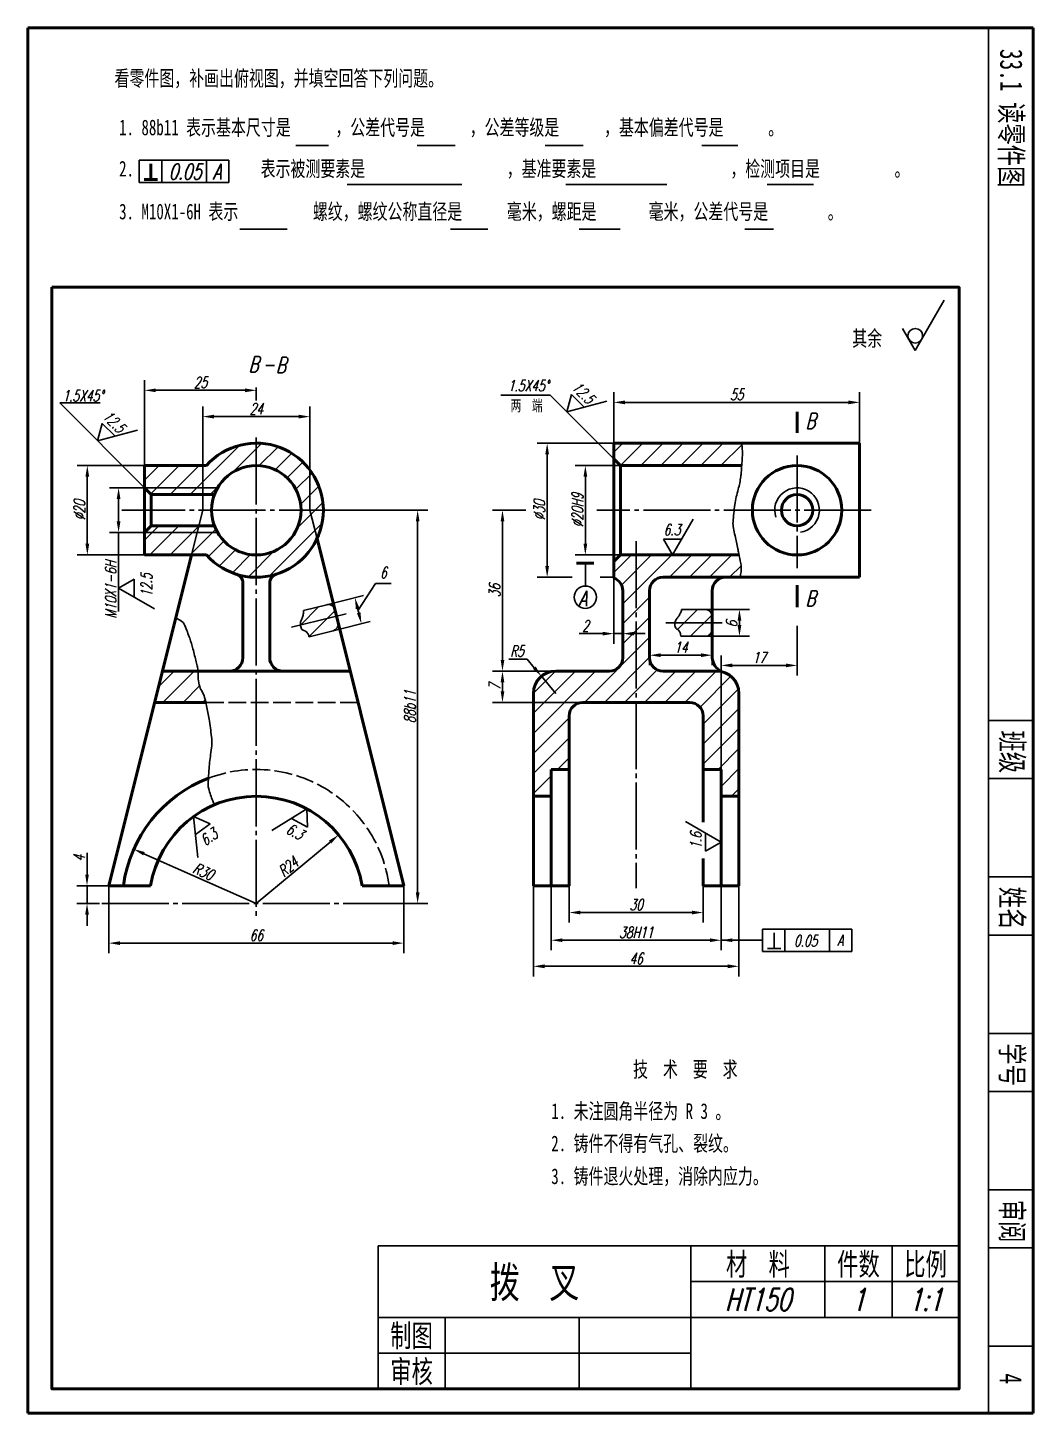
# Model space of a CAD drawing. Header units: millimetres. Extents: x -523 to 2163, y -1202 to 919.
# Drawn here: x -165.5 to 59.5, y -263.3 to 46.7 of the extents above; entities that cross this region are included whole.
import ezdxf
from ezdxf.enums import TextEntityAlignment as Align

# ---------------------------------------------------------------- set-up
doc = ezdxf.new("R2010")
doc.units = ezdxf.units.MM
doc.header["$PDMODE"] = 33
doc.header["$PDSIZE"] = 1.5
doc.linetypes.add('myCENTER', pattern=[18, 15, -1, 1, -1])
doc.linetypes.add('myHIDDEN', pattern=[5, 4, -1])
for name, color, linetype, lineweight in [('中心线', 7, 'myCENTER', 25), ('剖面线', 7, 'Continuous', 25), ('尺寸', 7, 'Continuous', 25), ('文字', 7, 'Continuous', 25), ('标注', 7, 'Continuous', 25), ('标题文字', 7, 'Continuous', 25), ('粗实线', 7, 'Continuous', 50), ('细实线', 7, 'Continuous', 25), ('虚线', 7, 'myHIDDEN', 25)]:
    doc.layers.add(name, color=color, linetype=linetype, lineweight=lineweight)
doc.styles.add('字母标注-3.5号', font='txt.shx', dxfattribs={"width": 0.7, "oblique": 15, "height": 3.5})
doc.styles.add('尺寸文字1-2.5号', font='txt.shx', dxfattribs={"width": 0.7, "oblique": 15, "height": 2.5})
doc.styles.add('标题汉字1-5号', font='SimSun.ttf', dxfattribs={"width": 0.7, "height": 5})
doc.styles.add('标题汉字2-3.5号', font='SimSun.ttf', dxfattribs={"width": 0.7, "height": 3.5})
doc.dimstyles.new('ISO-25', dxfattribs={"dimtxt": 3.5, "dimasz": 2.5, "dimexe": 2.25, "dimexo": 0, "dimgap": 0.5, "dimtad": 1, "dimdsep": 46, "dimtxsty": '尺寸文字1-2.5号', "dimcen": 2.5, "dimadec": 0, "dimazin": 0, "dimtfac": 1, "dimtmove": 0, "dimatfit": 2, "dimfxl": 0, "dimarcsym": 0})
doc.dimstyles.new('尺寸25', dxfattribs={"dimtxt": 2.5, "dimasz": 2.5, "dimexe": 2, "dimexo": 0, "dimgap": 0.5, "dimtad": 1, "dimdec": 0, "dimdsep": 46, "dimtxsty": '尺寸文字1-2.5号', "dimcen": 0, "dimadec": 0, "dimazin": 0, "dimtol": 1, "dimtp": 0.039, "dimtfac": 0.6, "dimtdec": 3, "dimtmove": 0, "dimatfit": 3, "dimfxl": 0, "dimarcsym": 0})
doc.dimstyles.new('水平标注25', dxfattribs={"dimtxt": 2.5, "dimasz": 2.5, "dimexe": 2, "dimexo": 0, "dimgap": 0.5, "dimtad": 1, "dimtih": 1, "dimtoh": 1, "dimdec": 0, "dimzin": 0, "dimdsep": 46, "dimtxsty": '尺寸文字1-2.5号', "dimcen": 0, "dimadec": 0, "dimazin": 0, "dimtfac": 1, "dimtdec": 0, "dimtmove": 1, "dimatfit": 2, "dimfxl": 0, "dimtolj": 1, "dimtzin": 0, "dimarcsym": 0})
pattern_1 = [(45, (-1714.495, -264.6148), (-2.245064, 2.245064), [])]

# ---------------------------------------------------------------- blocks, each defined once
blk = doc.blocks.new('*D241')
at = {"layer": 'Defpoints', "color": 0}
for p in [(-94.26, -61.22), (-78.24, -61.22), (-79.91, -149.22)]:
    blk.add_point(p, dxfattribs=at)
at = {"layer": '尺寸', "color": 0, "lineweight": -2}
for p, q in [((-94.26, -61.22), (-75.99, -61.22)), ((-78.24, -146.72), (-78.24, -63.72)), ((-79.91, -149.22), (-75.99, -149.22))]:
    blk.add_line(p, q, dxfattribs=at)
at = {"layer": '尺寸', "color": 0}
for points in [[(-78.65, -63.72), (-77.82, -63.72), (-78.24, -61.22)], [(-78.65, -146.72), (-77.82, -146.72), (-78.24, -149.22)]]:
    blk.add_solid(points, dxfattribs=at)
at = {"layer": '尺寸', "color": 0, "insert": (-79.99, -105.22), "char_height": 2.5, "attachment_point": 5, "rotation": 90, "style": '尺寸文字1-2.5号'}
blk.add_mtext('88b11', dxfattribs=at)
blk = doc.blocks.new('*D240')
at = {"layer": 'Defpoints', "color": 0}
for p in [(-147.34, -145.22), (-81.34, -145.22), (-81.34, -158.07)]:
    blk.add_point(p, dxfattribs=at)
at = {"layer": '尺寸', "color": 0, "lineweight": -2}
for p, q in [((-147.34, -145.22), (-147.34, -160.32)), ((-81.34, -145.22), (-81.34, -160.32)), ((-144.84, -158.07), (-83.84, -158.07))]:
    blk.add_line(p, q, dxfattribs=at)
at = {"layer": '尺寸', "color": 0}
for points in [[(-144.84, -157.66), (-144.84, -158.49), (-147.34, -158.07)], [(-83.84, -157.66), (-83.84, -158.49), (-81.34, -158.07)]]:
    blk.add_solid(points, dxfattribs=at)
at = {"layer": '尺寸', "color": 0, "insert": (-114.34, -156.32), "char_height": 2.5, "attachment_point": 5, "style": '尺寸文字1-2.5号'}
blk.add_mtext('66', dxfattribs=at)
blk = doc.blocks.new('*D239')
at = {"layer": 'Defpoints', "color": 0}
for p in [(-152.22, -145.22), (-147.34, -145.22), (-149.43, -149.22)]:
    blk.add_point(p, dxfattribs=at)
at = {"layer": '尺寸', "color": 0, "lineweight": -2}
for p, q in [((-152.22, -142.72), (-152.22, -137.9)), ((-147.34, -145.22), (-154.47, -145.22)), ((-152.22, -149.22), (-152.22, -145.22)), ((-149.43, -149.22), (-154.47, -149.22)), ((-152.22, -151.72), (-152.22, -154.22))]:
    blk.add_line(p, q, dxfattribs=at)
at = {"layer": '尺寸', "color": 0}
for points in [[(-152.63, -142.72), (-151.8, -142.72), (-152.22, -145.22)], [(-152.63, -151.72), (-151.8, -151.72), (-152.22, -149.22)]]:
    blk.add_solid(points, dxfattribs=at)
at = {"layer": '尺寸', "color": 0, "insert": (-153.97, -139.06), "char_height": 2.5, "attachment_point": 5, "rotation": 90, "style": '尺寸文字1-2.5号'}
blk.add_mtext('4', dxfattribs=at)
blk = doc.blocks.new('*D238')
at = {"layer": 'Defpoints', "color": 0}
for p in [(-98.59, -82.36), (-92.27, -80.79), (-97.15, -88.19)]:
    blk.add_point(p, dxfattribs=at)
at = {"layer": '尺寸', "color": 0, "lineweight": -2}
for p, q in [((-98.59, -82.36), (-90.33, -80.31)), ((-91.43, -84.19), (-91.67, -83.22)), ((-97.15, -88.19), (-88.88, -86.14))]:
    blk.add_line(p, q, dxfattribs=at)
at = {"layer": '尺寸', "color": 0}
for points in [[(-91.26, -83.12), (-92.07, -83.32), (-92.27, -80.79)], [(-91.02, -84.09), (-91.83, -84.29), (-90.82, -86.62)]]:
    blk.add_solid(points, dxfattribs=at)
blk = doc.blocks.new('*D237')
at = {"layer": 'Defpoints', "color": 0}
for p in [(-139.34, -51.22), (-152.15, -71.22), (-139.34, -71.22)]:
    blk.add_point(p, dxfattribs=at)
at = {"layer": '尺寸', "color": 0, "lineweight": -2}
for p, q in [((-139.34, -51.22), (-154.4, -51.22)), ((-152.15, -53.72), (-152.15, -68.72)), ((-139.34, -71.22), (-154.4, -71.22))]:
    blk.add_line(p, q, dxfattribs=at)
at = {"layer": '尺寸', "color": 0}
for points in [[(-152.57, -53.72), (-151.73, -53.72), (-152.15, -51.22)], [(-152.57, -68.72), (-151.73, -68.72), (-152.15, -71.22)]]:
    blk.add_solid(points, dxfattribs=at)
at = {"layer": '尺寸', "color": 0, "insert": (-153.9, -61.22), "char_height": 2.5, "attachment_point": 5, "rotation": 90, "style": '尺寸文字1-2.5号'}
blk.add_mtext('%%C20', dxfattribs=at)
blk = doc.blocks.new('*D236')
at = {"layer": 'Defpoints', "color": 0}
for p in [(-139.34, -56.22), (-145.16, -66.22), (-139.34, -66.22)]:
    blk.add_point(p, dxfattribs=at)
at = {"layer": '尺寸', "color": 0, "lineweight": -2}
for p, q in [((-139.34, -56.22), (-147.16, -56.22)), ((-145.16, -58.72), (-145.16, -63.72)), ((-139.34, -66.22), (-147.16, -66.22)), ((-145.16, -66.22), (-145.16, -83.9))]:
    blk.add_line(p, q, dxfattribs=at)
at = {"layer": '尺寸', "color": 0}
for points in [[(-145.57, -58.72), (-144.74, -58.72), (-145.16, -56.22)], [(-145.57, -63.72), (-144.74, -63.72), (-145.16, -66.22)]]:
    blk.add_solid(points, dxfattribs=at)
at = {"layer": '尺寸', "color": 0, "insert": (-146.91, -79.01), "char_height": 2.5, "attachment_point": 5, "rotation": 90, "style": '尺寸文字1-2.5号'}
blk.add_mtext('M10X1-6H', dxfattribs=at)
blk = doc.blocks.new('*D235')
at = {"layer": 'Defpoints', "color": 0}
for p in [(-114.34, -33.77), (-114.34, -34.39), (-139.34, -51.22)]:
    blk.add_point(p, dxfattribs=at)
at = {"layer": '尺寸', "color": 0, "lineweight": -2}
for p, q in [((-139.34, -51.22), (-139.34, -32.14)), ((-114.34, -33.77), (-114.34, -36.64)), ((-136.84, -34.39), (-116.84, -34.39))]:
    blk.add_line(p, q, dxfattribs=at)
at = {"layer": '尺寸', "color": 0}
for points in [[(-136.84, -33.98), (-136.84, -34.81), (-139.34, -34.39)], [(-116.84, -33.98), (-116.84, -34.81), (-114.34, -34.39)]]:
    blk.add_solid(points, dxfattribs=at)
at = {"layer": '尺寸', "color": 0, "insert": (-126.84, -32.64), "char_height": 2.5, "attachment_point": 5, "style": '尺寸文字1-2.5号'}
blk.add_mtext('25', dxfattribs=at)
blk = doc.blocks.new('*D234')
at = {"layer": 'Defpoints', "color": 0}
for p in [(-102.34, -40.28), (-126.34, -61.22), (-102.34, -61.22)]:
    blk.add_point(p, dxfattribs=at)
at = {"layer": '尺寸', "color": 0, "lineweight": -2}
for p, q in [((-126.34, -61.22), (-126.34, -38.03)), ((-123.84, -40.28), (-104.84, -40.28)), ((-102.34, -61.22), (-102.34, -38.03))]:
    blk.add_line(p, q, dxfattribs=at)
at = {"layer": '尺寸', "color": 0}
for points in [[(-123.84, -39.86), (-123.84, -40.69), (-126.34, -40.28)], [(-104.84, -39.86), (-104.84, -40.69), (-102.34, -40.28)]]:
    blk.add_solid(points, dxfattribs=at)
at = {"layer": '尺寸', "color": 0, "insert": (-114.34, -38.53), "char_height": 2.5, "attachment_point": 5, "style": '尺寸文字1-2.5号'}
blk.add_mtext('24', dxfattribs=at)
blk = doc.blocks.new('*D233')
at = {"layer": 'Defpoints', "color": 0}
for p in [(-52.35, -145.22), (-6.35, -145.22), (-6.35, -163.26)]:
    blk.add_point(p, dxfattribs=at)
at = {"layer": '尺寸', "color": 0, "lineweight": -2}
for p, q in [((-52.35, -145.22), (-52.35, -165.51)), ((-6.35, -145.22), (-6.35, -165.51)), ((-49.85, -163.26), (-8.85, -163.26))]:
    blk.add_line(p, q, dxfattribs=at)
at = {"layer": '尺寸', "color": 0}
for points in [[(-49.85, -162.84), (-49.85, -163.68), (-52.35, -163.26)], [(-8.85, -162.84), (-8.85, -163.68), (-6.35, -163.26)]]:
    blk.add_solid(points, dxfattribs=at)
at = {"layer": '尺寸', "color": 0, "insert": (-29.35, -161.51), "char_height": 2.5, "attachment_point": 5, "style": '尺寸文字1-2.5号'}
blk.add_mtext('46', dxfattribs=at)
blk = doc.blocks.new('*D232')
at = {"layer": 'Defpoints', "color": 0}
for p in [(-48.35, -145.22), (-10.35, -145.22), (-10.35, -157.43)]:
    blk.add_point(p, dxfattribs=at)
at = {"layer": '尺寸', "color": 0, "lineweight": -2}
for p, q in [((-48.35, -145.22), (-48.35, -159.68)), ((-10.35, -145.22), (-10.35, -159.68)), ((-45.85, -157.43), (-12.85, -157.43))]:
    blk.add_line(p, q, dxfattribs=at)
at = {"layer": '尺寸', "color": 0}
for points in [[(-45.85, -157.01), (-45.85, -157.84), (-48.35, -157.43)], [(-12.85, -157.01), (-12.85, -157.84), (-10.35, -157.43)]]:
    blk.add_solid(points, dxfattribs=at)
at = {"layer": '尺寸', "color": 0, "insert": (-29.35, -155.68), "char_height": 2.5, "attachment_point": 5, "style": '尺寸文字1-2.5号'}
blk.add_mtext('38H11', dxfattribs=at)
blk = doc.blocks.new('*D231')
at = {"layer": 'Defpoints', "color": 0}
for p in [(-44.35, -145.22), (-14.35, -145.22), (-14.35, -151.23)]:
    blk.add_point(p, dxfattribs=at)
at = {"layer": '尺寸', "color": 0, "lineweight": -2}
for p, q in [((-44.35, -145.22), (-44.35, -153.48)), ((-14.35, -145.22), (-14.35, -153.48)), ((-41.85, -151.23), (-16.85, -151.23))]:
    blk.add_line(p, q, dxfattribs=at)
at = {"layer": '尺寸', "color": 0}
for points in [[(-41.85, -150.81), (-41.85, -151.64), (-44.35, -151.23)], [(-16.85, -150.81), (-16.85, -151.64), (-14.35, -151.23)]]:
    blk.add_solid(points, dxfattribs=at)
at = {"layer": '尺寸', "color": 0, "insert": (-29.35, -149.48), "char_height": 2.5, "attachment_point": 5, "style": '尺寸文字1-2.5号'}
blk.add_mtext('30', dxfattribs=at)
blk = doc.blocks.new('*D230')
at = {"layer": 'Defpoints', "color": 0}
for p in [(-59.26, -61.22), (-57.16, -61.22), (-47.35, -97.22)]:
    blk.add_point(p, dxfattribs=at)
at = {"layer": '尺寸', "color": 0, "lineweight": -2}
for p, q in [((-57.16, -61.22), (-61.51, -61.22)), ((-59.26, -94.72), (-59.26, -63.72)), ((-47.35, -97.22), (-61.51, -97.22))]:
    blk.add_line(p, q, dxfattribs=at)
at = {"layer": '尺寸', "color": 0}
for points in [[(-59.67, -63.72), (-58.84, -63.72), (-59.26, -61.22)], [(-59.67, -94.72), (-58.84, -94.72), (-59.26, -97.22)]]:
    blk.add_solid(points, dxfattribs=at)
at = {"layer": '尺寸', "color": 0, "insert": (-61.01, -79.22), "char_height": 2.5, "attachment_point": 5, "rotation": 90, "style": '尺寸文字1-2.5号'}
blk.add_mtext('36', dxfattribs=at)
blk = doc.blocks.new('*D229')
at = {"layer": 'Defpoints', "color": 0}
for p in [(-59.26, -97.22), (-47.35, -97.22), (-41.35, -104.22)]:
    blk.add_point(p, dxfattribs=at)
at = {"layer": '尺寸', "color": 0, "lineweight": -2}
for p, q in [((-47.35, -97.22), (-61.51, -97.22)), ((-59.26, -101.72), (-59.26, -99.72)), ((-41.35, -104.22), (-61.51, -104.22))]:
    blk.add_line(p, q, dxfattribs=at)
at = {"layer": '尺寸', "color": 0}
for points in [[(-59.67, -99.72), (-58.84, -99.72), (-59.26, -97.22)], [(-59.67, -101.72), (-58.84, -101.72), (-59.26, -104.22)]]:
    blk.add_solid(points, dxfattribs=at)
at = {"layer": '尺寸', "color": 0, "insert": (-61.01, -100.72), "char_height": 2.5, "attachment_point": 5, "rotation": 90, "style": '尺寸文字1-2.5号'}
blk.add_mtext('7', dxfattribs=at)
blk = doc.blocks.new('*D228')
at = {"layer": 'Defpoints', "color": 0}
for p in [(20.65, -37.09), (-34.35, -46.22), (20.65, -46.22)]:
    blk.add_point(p, dxfattribs=at)
at = {"layer": '尺寸', "color": 0, "lineweight": -2}
for p, q in [((-34.35, -46.22), (-34.35, -34.84)), ((-31.85, -37.09), (18.15, -37.09)), ((20.65, -46.22), (20.65, -34.84))]:
    blk.add_line(p, q, dxfattribs=at)
at = {"layer": '尺寸', "color": 0}
for points in [[(-31.85, -36.67), (-31.85, -37.51), (-34.35, -37.09)], [(18.15, -36.67), (18.15, -37.51), (20.65, -37.09)]]:
    blk.add_solid(points, dxfattribs=at)
at = {"layer": '尺寸', "color": 0, "insert": (-6.85, -35.34), "char_height": 2.5, "attachment_point": 5, "style": '尺寸文字1-2.5号'}
blk.add_mtext('55', dxfattribs=at)
blk = doc.blocks.new('*D227')
at = {"layer": 'Defpoints', "color": 0}
for p in [(6.65, -95.18), (6.65, -95.94), (-10.35, -119.22)]:
    blk.add_point(p, dxfattribs=at)
at = {"layer": '尺寸', "color": 0, "lineweight": -2}
for p, q in [((-10.35, -119.22), (-10.35, -93.69)), ((-7.85, -95.94), (4.15, -95.94)), ((6.65, -95.18), (6.65, -98.19))]:
    blk.add_line(p, q, dxfattribs=at)
at = {"layer": '尺寸', "color": 0}
for points in [[(-7.85, -95.52), (-7.85, -96.36), (-10.35, -95.94)], [(4.15, -95.52), (4.15, -96.36), (6.65, -95.94)]]:
    blk.add_solid(points, dxfattribs=at)
at = {"layer": '尺寸', "color": 0, "insert": (-1.85, -94.19), "char_height": 2.5, "attachment_point": 5, "style": '尺寸文字1-2.5号'}
blk.add_mtext('17', dxfattribs=at)
blk = doc.blocks.new('*D226')
at = {"layer": 'Defpoints', "color": 0}
for p in [(-12.35, -92.64), (-26.35, -93.4), (-12.35, -93.66)]:
    blk.add_point(p, dxfattribs=at)
at = {"layer": '尺寸', "color": 0, "lineweight": -2}
for p, q in [((-12.35, -92.64), (-12.35, -95.91)), ((-26.35, -93.4), (-26.35, -95.91)), ((-23.85, -93.66), (-14.85, -93.66))]:
    blk.add_line(p, q, dxfattribs=at)
at = {"layer": '尺寸', "color": 0}
for points in [[(-23.85, -93.24), (-23.85, -94.07), (-26.35, -93.66)], [(-14.85, -93.24), (-14.85, -94.07), (-12.35, -93.66)]]:
    blk.add_solid(points, dxfattribs=at)
at = {"layer": '尺寸', "color": 0, "insert": (-19.35, -91.91), "char_height": 2.5, "attachment_point": 5, "style": '尺寸文字1-2.5号'}
blk.add_mtext('14', dxfattribs=at)
blk = doc.blocks.new('*D225')
at = {"layer": 'Defpoints', "color": 0}
for p in [(-34.35, -76.39), (-34.35, -88.83), (-32.35, -87.06)]:
    blk.add_point(p, dxfattribs=at)
at = {"layer": '尺寸', "color": 0, "lineweight": -2}
for p, q in [((-34.35, -76.39), (-34.35, -91.08)), ((-36.85, -88.83), (-42.07, -88.83)), ((-32.35, -88.83), (-34.35, -88.83)), ((-32.35, -87.06), (-32.35, -91.08)), ((-29.85, -88.83), (-27.35, -88.83))]:
    blk.add_line(p, q, dxfattribs=at)
at = {"layer": '尺寸', "color": 0}
for points in [[(-36.85, -88.42), (-36.85, -89.25), (-34.35, -88.83)], [(-29.85, -88.42), (-29.85, -89.25), (-32.35, -88.83)]]:
    blk.add_solid(points, dxfattribs=at)
at = {"layer": '尺寸', "color": 0, "insert": (-40.71, -87.08), "char_height": 2.5, "attachment_point": 5, "style": '尺寸文字1-2.5号'}
blk.add_mtext('2', dxfattribs=at)
blk = doc.blocks.new('*D224')
at = {"layer": 'Defpoints', "color": 0}
for p in [(-34.35, -46.22), (-49.26, -76.22), (-43.69, -76.22)]:
    blk.add_point(p, dxfattribs=at)
at = {"layer": '尺寸', "color": 0, "lineweight": -2}
for p, q in [((-34.35, -46.22), (-51.51, -46.22)), ((-49.26, -48.72), (-49.26, -73.72)), ((-43.69, -76.22), (-51.51, -76.22))]:
    blk.add_line(p, q, dxfattribs=at)
at = {"layer": '尺寸', "color": 0}
for points in [[(-49.68, -48.72), (-48.85, -48.72), (-49.26, -46.22)], [(-49.68, -73.72), (-48.85, -73.72), (-49.26, -76.22)]]:
    blk.add_solid(points, dxfattribs=at)
at = {"layer": '尺寸', "color": 0, "insert": (-51.01, -61.21), "char_height": 2.5, "attachment_point": 5, "rotation": 90, "style": '尺寸文字1-2.5号'}
blk.add_mtext('%%C30', dxfattribs=at)
blk = doc.blocks.new('*D223')
at = {"layer": 'Defpoints', "color": 0}
for p in [(-40.72, -51.22), (-32.85, -51.22), (-32.85, -71.22)]:
    blk.add_point(p, dxfattribs=at)
at = {"layer": '尺寸', "color": 0, "lineweight": -2}
for p, q in [((-32.85, -51.22), (-42.97, -51.22)), ((-40.72, -68.72), (-40.72, -53.72)), ((-32.85, -71.22), (-42.97, -71.22))]:
    blk.add_line(p, q, dxfattribs=at)
at = {"layer": '尺寸', "color": 0}
for points in [[(-41.13, -53.72), (-40.3, -53.72), (-40.72, -51.22)], [(-41.13, -68.72), (-40.3, -68.72), (-40.72, -71.22)]]:
    blk.add_solid(points, dxfattribs=at)
at = {"layer": '尺寸', "color": 0, "insert": (-42.47, -61.22), "char_height": 2.5, "attachment_point": 5, "rotation": 90, "style": '尺寸文字1-2.5号'}
blk.add_mtext('%%c20H9', dxfattribs=at)
blk = doc.blocks.new('*D366')
at = {"layer": 'Defpoints', "color": 0}
for p in [(-95.91, -133.85), (-114.34, -149.22)]:
    blk.add_point(p, dxfattribs=at)
at = {"layer": '尺寸', "color": 0, "lineweight": -2}
blk.add_line((-114.34, -149.22), (-97.83, -135.45), dxfattribs=at)
at = {"layer": '尺寸', "color": 0}
blk.add_solid([(-98.09, -135.13), (-97.56, -135.77), (-95.91, -133.85)], dxfattribs=at)
at = {"layer": '尺寸', "color": 0, "insert": (-107.2, -140.99), "char_height": 2.5, "attachment_point": 5, "rotation": 39.8255, "style": '尺寸文字1-2.5号'}
blk.add_mtext('R24', dxfattribs=at)
blk = doc.blocks.new('*D367')
at = {"layer": 'Defpoints', "color": 0}
for p in [(-141.76, -137.05), (-114.34, -149.22)]:
    blk.add_point(p, dxfattribs=at)
at = {"layer": '尺寸', "color": 0, "lineweight": -2}
blk.add_line((-114.34, -149.22), (-139.48, -138.07), dxfattribs=at)
at = {"layer": '尺寸', "color": 0}
blk.add_solid([(-139.31, -137.69), (-139.64, -138.45), (-141.76, -137.05)], dxfattribs=at)
at = {"layer": '尺寸', "color": 0, "insert": (-126.2, -142.04), "char_height": 2.5, "attachment_point": 5, "rotation": 336.0751, "style": '尺寸文字1-2.5号'}
blk.add_mtext('R30', dxfattribs=at)
blk = doc.blocks.new('*D368')
at = {"layer": 'Defpoints', "color": 0}
for p in [(-50.54, -98.37), (-47.35, -102.22)]:
    blk.add_point(p, dxfattribs=at)
at = {"layer": '尺寸', "color": 0, "lineweight": -2}
for p, q in [((-57.82, -94.52), (-53.73, -94.52)), ((-53.73, -94.52), (-52.14, -96.45)), ((-47.35, -102.22), (-50.54, -98.37))]:
    blk.add_line(p, q, dxfattribs=at)
at = {"layer": '尺寸', "color": 0}
blk.add_solid([(-51.82, -96.18), (-52.46, -96.71), (-50.54, -98.37)], dxfattribs=at)
at = {"layer": '尺寸', "color": 0, "insert": (-56.03, -92.77), "char_height": 2.5, "attachment_point": 5, "style": '尺寸文字1-2.5号'}
blk.add_mtext('\\A1;R5', dxfattribs=at)
blk = doc.blocks.new('*D369')
at = {"layer": 'Defpoints', "color": 0}
for p in [(-13.85, -83.42), (-13.85, -89.42), (-6.24, -89.42)]:
    blk.add_point(p, dxfattribs=at)
at = {"layer": '尺寸', "color": 0, "lineweight": -2}
for p, q in [((-13.85, -83.42), (-3.99, -83.42)), ((-6.24, -85.92), (-6.24, -86.92)), ((-13.85, -89.42), (-3.99, -89.42))]:
    blk.add_line(p, q, dxfattribs=at)
at = {"layer": '尺寸', "color": 0}
for points in [[(-6.65, -85.92), (-5.82, -85.92), (-6.24, -83.42)], [(-6.65, -86.92), (-5.82, -86.92), (-6.24, -89.42)]]:
    blk.add_solid(points, dxfattribs=at)
at = {"layer": '尺寸', "color": 0, "insert": (-7.99, -86.7), "char_height": 2.5, "attachment_point": 5, "rotation": 90, "style": '尺寸文字1-2.5号'}
blk.add_mtext('6', dxfattribs=at)

msp = doc.modelspace()

# ---------------------------------------------------------------- hatches: boundary and pattern name
at = {"layer": '剖面线'}
h = msp.add_hatch(dxfattribs=at)
h.set_pattern_fill('ANSI31', color=256, style=0)
h.set_pattern_definition(pattern_1)
h.paths.add_polyline_path([(-123.706, -57.719, -0.8354827), (-104.339, -61.219, -0.8354827), (-123.706, -64.719), (-137.839, -64.719), (-139.339, -66.219), (-139.339, -71.219), (-125.519, -71.219, 2.618034), (-125.519, -51.219), (-139.339, -51.219), (-139.339, -56.219), (-137.839, -57.719)])
h = msp.add_hatch(dxfattribs=at)
h.set_pattern_fill('ANSI31', color=256, style=0)
h.set_pattern_definition(pattern_1)
h.paths.add_polyline_path([(-5.728, -51.219, 0.0019366), (-5.61, -49.427, 0.0559566), (-5.769, -46.219), (-34.345, -46.219), (-34.345, -49.719), (-32.845, -51.219)])
h.paths.add_polyline_path([(-32.845, -71.219), (-34.345, -72.719), (-34.345, -76.391, -0.3178372), (-32.345, -79.219), (-32.345, -94.219, -0.4142136), (-35.345, -97.219), (-47.345, -97.219, 0.4142136), (-52.345, -102.219), (-52.345, -125.219), (-48.345, -125.219), (-48.345, -119.219), (-44.345, -119.219), (-44.345, -107.219, -0.4142136), (-41.345, -104.219), (-17.345, -104.219, -0.4142136), (-14.345, -107.219), (-14.345, -119.219), (-10.345, -119.219), (-10.345, -125.219), (-6.345, -125.219), (-6.345, -102.219, 0.4142136), (-11.345, -97.219), (-23.345, -97.219, -0.4142136), (-26.345, -94.219), (-26.345, -79.219, -0.4142136), (-23.345, -76.219), (-9.345, -76.219), (-6.169, -76.219, 0.1351967), (-5.939, -73.134, 0.0006315), (-6.318, -71.219)])
h = msp.add_hatch(dxfattribs=at)
h.set_pattern_fill('ANSI31', color=256, style=0)
h.set_pattern_definition(pattern_1)
h.paths.add_polyline_path([(-96.415, -84.914), (-96.8, -83.372, 0.3969248), (-98.594, -82.363), (-103.717, -83.635, -0.0249415), (-103.919, -84.857, -0.0370542), (-104.066, -85.379), (-104.458, -86.454, 0.1962482), (-104.111, -87.906, -0.255352), (-102.605, -89.249, -0.0264655), (-102.523, -89.521), (-97.148, -88.187, 0.4142136), (-96.054, -86.369)])
h = msp.add_hatch(dxfattribs=at)
h.set_pattern_fill('ANSI31', color=256, style=0)
h.set_pattern_definition(pattern_1)
h.paths.add_polyline_path([(-13.845, -89.425, 0.4142136), (-12.345, -87.925), (-12.345, -84.925, 0.4142136), (-13.845, -83.425), (-19.125, -83.425, -0.0249415), (-19.615, -84.561, -0.0370543), (-19.884, -85.033), (-20.522, -85.982, 0.1962484), (-20.536, -87.475, -0.255352), (-19.397, -89.141, -0.0264655), (-19.384, -89.425)])
h = msp.add_hatch(dxfattribs=at)
h.set_pattern_fill('ANSI31', color=256, style=0)
h.set_pattern_definition(pattern_1)
h.paths.add_polyline_path([(-125.713, -104.219, 0.0783961), (-126.136, -102.464, -0.1592854), (-127.318, -98.446, 0.0340721), (-127.365, -97.219), (-135.339, -97.219), (-137.089, -104.219)])

# ---------------------------------------------------------------- linework, layer by layer
for p, q in [((1.513, -155.771), (1.513, -159.271)), ((0.013, -159.271), (3.013, -159.271))]:
    msp.add_line(p, q)
at = {"layer": '中心线'}
for p, q in [((-114.339, -44.953), (-114.339, -152.716)), ((6.655, -48.979), (6.655, -74.202)), ((-94.259, -61.219), (-144.449, -61.219)), ((23.258, -61.219), (-38.148, -61.219)), ((-29.345, -68.137), (-29.345, -145.757)), ((-94.25, -84.376), (-106.449, -87.404)), ((-10.115, -86.425), (-22.684, -86.425)), ((-79.909, -149.219), (-149.431, -149.219))]:
    msp.add_line(p, q, dxfattribs=at)
at = {"layer": '尺寸'}
for p, q in [((-140.514, 12.135), (-140.514, 17.135)), ((-140.514, 17.135), (-120.514, 17.135)), ((-135.514, 12.135), (-135.514, 17.135)), ((-125.514, 12.135), (-125.514, 17.135)), ((-120.514, 12.135), (-120.514, 17.135)), ((-140.514, 12.135), (-120.514, 12.135)), ((-114.339, -36.166), (-114.339, -33.77)), ((-34.345, -49.719), (-48.62, -35.444)), ((-158.329, -37.229), (-149.241, -37.229)), ((-139.339, -56.219), (-158.329, -37.229)), ((-54.052, -61.219), (-57.164, -61.219)), ((-43.685, -76.219), (-43.691, -76.219)), ((-34.345, -76.219), (-37.438, -76.219)), ((-91.576, -83.591), (-87.648, -77.638)), ((-87.648, -77.638), (-84.163, -77.638)), ((6.655, -87.057), (6.655, -95.179)), ((-1.085, -159.926), (-1.085, -154.926)), ((-1.085, -154.926), (18.915, -154.926)), ((3.915, -159.926), (3.915, -154.926)), ((13.915, -159.926), (13.915, -154.926)), ((18.915, -159.926), (18.915, -154.926)), ((-1.085, -159.926), (18.915, -159.926))]:
    msp.add_line(p, q, dxfattribs=at)
at = {"layer": '文字'}
for p, q in [((-105.495, 20.383), (-98.198, 20.383)), ((-78.315, 20.383), (-69.825, 20.383)), ((-49.719, 20.383), (-41.229, 20.383)), ((-14.644, 20.383), (-6.601, 20.383)), ((-93.988, 11.658), (-68.33, 11.658)), ((-45.105, 11.658), (-22.467, 11.658)), ((0, 11.658), (10.349, 11.658)), ((-118.042, 1.654), (-107.468, 1.654)), ((-70.892, 1.654), (-62.571, 1.654)), ((-42.116, 1.654), (-32.929, 1.654)), ((-5.021, 1.654), (1.393, 1.654))]:
    msp.add_line(p, q, dxfattribs=at)
at = {"layer": '标注'}
for p, q in [((33.106, -25.449), (39.573, -14.249)), ((33.106, -25.449), (30.277, -20.549)), ((-44.846, -39.219), (-43.807, -35.313)), ((-44.846, -39.219), (-35.927, -36.811)), ((-43.807, -35.313), (-40.944, -38.166)), ((-149.839, -45.719), (-148.8, -41.813)), ((-149.839, -45.719), (-140.921, -43.311)), ((-148.8, -41.813), (-145.937, -44.666)), ((-21.23, -71.219), (-16.612, -63.219)), ((-21.23, -71.219), (-23.251, -67.719)), ((-23.251, -67.719), (-19.21, -67.719)), ((-145.156, -78.633), (-141.656, -76.612)), ((-141.656, -76.612), (-141.656, -80.653)), ((-145.156, -78.633), (-137.156, -83.251)), ((-128.385, -129.759), (-124.692, -131.399)), ((-128.385, -129.759), (-127.411, -138.945)), ((-103.017, -128.058), (-110.887, -132.894)), ((-102.906, -132.097), (-106.46, -130.174)), ((-103.017, -128.058), (-102.906, -132.097)), ((-124.692, -131.399), (-127.959, -133.778)), ((-10.345, -135.507), (-18.345, -130.888)), ((-13.845, -137.528), (-13.845, -133.486)), ((-10.345, -135.507), (-13.845, -137.528))]:
    msp.add_line(p, q, dxfattribs=at)
msp.add_circle((33.106, -22.183), 1.633, dxfattribs=at)
at = {"layer": '粗实线'}
for p, q in [((59.511, 46.735), (-165.489, 46.735)), ((-165.489, 46.735), (-165.489, -263.265)), ((59.511, -263.265), (59.511, 46.735)), ((-137.916, 16.29), (-137.916, 12.79)), ((-139.416, 12.79), (-136.416, 12.79)), ((6.655, -43.934), (6.655, -39.204)), ((20.655, -46.219), (-34.345, -46.219)), ((-34.345, -46.219), (-34.345, -49.719)), ((20.655, -46.219), (20.655, -76.219)), ((-139.339, -51.219), (-139.339, -56.219)), ((-125.519, -51.219), (-139.339, -51.219)), ((-34.345, -49.719), (-34.345, -72.719)), ((-32.845, -51.219), (-34.345, -49.719)), ((-32.845, -51.219), (-32.845, -71.219)), ((-5.728, -51.219), (-32.845, -51.219)), ((-139.339, -56.219), (-139.339, -66.219)), ((-137.839, -57.719), (-139.339, -56.219)), ((-137.839, -57.719), (-137.839, -64.719)), ((-123.706, -57.719), (-137.839, -57.719)), ((-137.839, -64.719), (-139.339, -66.219)), ((-123.706, -64.719), (-137.839, -64.719)), ((-139.339, -71.219), (-139.339, -66.219)), ((-100.75, -67.572), (-81.339, -145.219)), ((-128.839, -71.219), (-147.339, -145.219)), ((-125.519, -71.219), (-139.339, -71.219)), ((-32.845, -71.219), (-34.345, -72.719)), ((-6.318, -71.219), (-32.845, -71.219)), ((-42.668, -73.035), (-38.808, -73.035)), ((-34.345, -72.719), (-34.345, -76.391)), ((-117.339, -77.467), (-117.339, -94.219)), ((-111.339, -77.467), (-111.339, -94.219)), ((-23.345, -76.219), (-9.345, -76.219)), ((20.655, -76.219), (-9.345, -76.219)), ((-32.345, -79.219), (-32.345, -94.219)), ((-26.345, -79.219), (-26.345, -94.219)), ((-12.345, -79.219), (-12.345, -94.219)), ((6.655, -82.899), (6.655, -77.986)), ((-120.339, -97.219), (-135.339, -97.219)), ((-120.339, -97.219), (-108.339, -97.219)), ((-108.339, -97.219), (-93.339, -97.219)), ((-47.345, -97.219), (-35.345, -97.219)), ((-23.345, -97.219), (-11.345, -97.219)), ((-52.345, -102.219), (-52.345, -145.219)), ((-6.345, -102.219), (-6.345, -145.219)), ((-125.626, -104.219), (-137.089, -104.219)), ((-17.345, -104.219), (-41.345, -104.219)), ((-44.345, -107.219), (-44.345, -145.219)), ((-14.345, -107.219), (-14.345, -130.987)), ((-48.345, -119.219), (-44.345, -119.219)), ((-48.345, -119.219), (-48.345, -145.219)), ((-14.345, -119.219), (-10.345, -119.219)), ((-10.345, -119.219), (-10.345, -145.219)), ((-52.345, -125.219), (-48.345, -125.219)), ((-10.345, -125.219), (-6.345, -125.219)), ((-14.345, -139.121), (-14.345, -145.219)), ((-138.003, -145.219), (-147.339, -145.219)), ((-81.339, -145.219), (-90.674, -145.219)), ((-52.345, -145.219), (-44.345, -145.219)), ((-14.345, -145.219), (-6.345, -145.219)), ((-165.489, -263.265), (59.511, -263.265))]:
    msp.add_line(p, q, dxfattribs=at)
msp.add_lwpolyline([(-160.087, -11.316), (42.899, -11.316), (42.899, -257.811), (-160.087, -257.811)], close=True, dxfattribs=at)
for centre, radius in [((-114.339, -61.219), 10), ((6.655, -61.219), 10), ((6.655, -61.219), 3.5)]:
    msp.add_circle(centre, radius, dxfattribs=at)
for centre, radius, start, end in [((-114.339, -61.219), 15, 221.81031, 138.18969), ((-119.339, -77.467), 2, 0, 72.89536), ((-109.339, -77.467), 2, 107.10464, 180), ((-35.345, -79.219), 3, 0, 70.52878), ((-23.345, -79.219), 3, 90, 180), ((-9.345, -79.219), 3, 90, 180), ((-120.339, -94.219), 3, 270, 0), ((-108.339, -94.219), 3, 180, 270), ((-35.345, -94.219), 3, 270, 0), ((-23.345, -94.219), 3, 180, 270), ((-8.221, -93.753), 4.151, 186.44373, 239.2525), ((-47.345, -102.219), 5, 90, 180), ((-11.345, -102.219), 5, 0, 90), ((-41.345, -107.219), 3, 90, 180), ((-17.345, -107.219), 3, 0, 90), ((-114.339, -149.219), 30, 110.9235, 172.33774), ((-114.339, -149.219), 24, 9.59407, 170.40593)]:
    msp.add_arc(centre, radius, start, end, dxfattribs=at)
at = {"layer": '细实线'}
for p, q in [((49.511, -263.265), (49.511, 46.735)), ((-48.62, -35.444), (-59.592, -35.444)), ((-122.999, -56.219), (-139.339, -56.219)), ((-126.339, -61.219), (-128.839, -71.219)), ((-102.339, -61.219), (-100.75, -67.572)), ((-122.999, -66.219), (-139.339, -66.219)), ((-40.715, -73.035), (-40.715, -78.175)), ((-98.594, -82.363), (-103.78, -83.651)), ((-96.776, -83.458), (-96.054, -86.369)), ((-13.845, -83.425), (-19.19, -83.425)), ((-12.345, -84.925), (-12.345, -87.925)), ((-97.148, -88.187), (-102.523, -89.521)), ((-13.845, -89.425), (-19.384, -89.425)), ((59.511, -108.265), (49.511, -108.265)), ((59.511, -121.265), (49.511, -121.265)), ((59.511, -143.265), (49.511, -143.265)), ((59.511, -156.265), (49.511, -156.265)), ((59.511, -178.265), (49.511, -178.265)), ((59.511, -191.265), (49.511, -191.265)), ((59.511, -213.265), (49.511, -213.265)), ((-87.101, -257.811), (-87.101, -225.811)), ((-87.101, -225.811), (42.899, -225.811)), ((-17.101, -257.811), (-17.101, -225.811)), ((12.899, -241.811), (12.899, -225.811)), ((27.899, -241.811), (27.899, -225.811)), ((42.899, -257.811), (42.899, -225.811)), ((59.511, -226.265), (49.511, -226.265)), ((-17.101, -233.811), (42.899, -233.811)), ((-87.101, -241.811), (42.899, -241.811)), ((-72.101, -257.811), (-72.101, -241.811)), ((-42.101, -257.811), (-42.101, -241.811)), ((-87.101, -249.811), (-17.101, -249.811)), ((59.511, -248.265), (49.511, -248.265)), ((-87.101, -257.811), (42.899, -257.811))]:
    msp.add_line(p, q, dxfattribs=at)
for points in [[(-5.727, -46.219, -0.0084066), (-5.614, -47.576, -0.0321776), (-5.61, -49.427, -0.0036222), (-5.843, -52.778, -0.0130154), (-5.939, -53.708, -0.0358305), (-6.514, -56.54, 0.0295523), (-7.254, -59.964, 0.0228739), (-7.673, -63.823, 0.0630983), (-7.583, -65.232, 0.0083964), (-7.224, -66.946, -0.0049643), (-6.596, -69.841, -0.0015759), (-6.383, -70.892, -0.0007394), (-5.939, -73.134, -0.0818241), (-5.88, -75.027, -0.0190329), (-6.085, -76.219)], [(-103.78, -83.651, -0.079768), (-103.776, -84.081, -0.0174218), (-103.935, -84.931, -0.0323031), (-104.066, -85.379, -0.0241489), (-104.203, -85.706, 0.0219572), (-104.356, -86.064, 0.1057496), (-104.477, -86.882, 0.0999887), (-104.25, -87.724, 0.2218189), (-103.715, -88.149, -0.1647064), (-102.954, -88.629, -0.0851147), (-102.605, -89.249, -0.0264655), (-102.523, -89.521)], [(-19.19, -83.425, -0.079768), (-19.289, -83.843, -0.0174218), (-19.649, -84.63, -0.0323031), (-19.884, -85.033, -0.0241489), (-20.095, -85.317, 0.0219572), (-20.33, -85.628, 0.1057496), (-20.644, -86.392, 0.0999887), (-20.627, -87.265, 0.2218189), (-20.21, -87.806, -0.1647064), (-19.587, -88.455, -0.0851147), (-19.397, -89.141, -0.0264655), (-19.384, -89.425)], [(-132.356, -85.288, -0.0289463), (-131.317, -85.864, -0.1542108), (-130.326, -87.038, -0.0155083), (-129.247, -89.872, -0.0187862), (-128.519, -92.266, -0.0032585), (-127.777, -95.157, -0.0083793), (-127.515, -96.288, -0.0602883), (-127.318, -98.446, 0.0698348), (-127.113, -100.309, 0.0747867), (-126.542, -101.664, -0.0690387), (-125.908, -103.124, -0.0167313), (-125.453, -104.995, -0.0107237), (-124.904, -107.95, -0.0129327), (-124.362, -111.898, -0.034809), (-124.302, -113.378, -0.0307945), (-124.489, -115.449, 0.0178575), (-124.904, -119.008, 0.0062388), (-125.049, -121.144, 0.0089921), (-125.105, -122.627, 0.072645), (-124.988, -123.551, 0.0237077), (-124.101, -126.247, 0.0477477), (-123.673, -127.109, 0.0511832)]]:
    msp.add_lwpolyline(points, format="xyb", dxfattribs=at)
msp.add_circle((-40.715, -80.675), 2.5, dxfattribs=at)
for centre, radius, start, end in [((6.655, -61.219), 5, 279.05189, 198.20752), ((-98.232, -83.819), 1.5, 13.9409, 103.9409), ((-13.845, -84.925), 1.5, 0, 90), ((-97.509, -86.731), 1.5, 283.9409, 13.9409), ((-13.845, -87.925), 1.5, 270, 0)]:
    msp.add_arc(centre, radius, start, end, dxfattribs=at)
at = {"layer": '虚线'}
msp.add_line((-91.589, -104.219), (-125.626, -104.219), dxfattribs=at)
msp.add_arc((-114.339, -149.219), 30, 7.66226, 110.9235, dxfattribs=at)

# ---------------------------------------------------------------- texts
at = {"layer": '尺寸', "oblique": 15, "width": 0.7}
for s, height, style, p in [('0.05', 3.5, '字母标注-3.5号', (-133.947, 12.783)), ('A', 3.5, '字母标注-3.5号', (-124.069, 12.783)), ('B', 3.5, '字母标注-3.5号', (-116.042, -30.31)), ('B', 3.5, '字母标注-3.5号', (-109.912, -30.501)), ('-', 3.5, '字母标注-3.5号', (-113.012, -30.347)), ('1.5X45%%d', 2.5, '尺寸文字1-2.5号', (-58.093, -34.608)), ('1.5X45%%d', 2.5, '尺寸文字1-2.5号', (-157.744, -36.867)), ('B', 3.5, '字母标注-3.5号', (8.55, -42.982)), ('6', 2.5, '尺寸文字1-2.5号', (-86.652, -76.395)), ('A', 3.5, '字母标注-3.5号', (-42.259, -82.717)), ('B', 3.5, '字母标注-3.5号', (8.55, -82.717)), ('0.05', 2.5, '字母标注-3.5号', (5.935, -158.825)), ('A', 2.5, '字母标注-3.5号', (15.649, -158.702))]:
    msp.add_text(s, height=height, dxfattribs=dict(at, style=style)).set_placement(p)
at = {"layer": '尺寸', "width": 0.7}
for s, height, style, p in [('其余', 3.5, '标题汉字1-5号', (19.001, -24.505)), ('两  端', 2.5, '标题汉字2-3.5号', (-57.447, -39.065))]:
    msp.add_text(s, height=height, dxfattribs=dict(at, style=style)).set_placement(p)
at = {"layer": '尺寸', "style": '尺寸文字1-2.5号', "oblique": 15, "width": 0.7}
for s, rotation, p in [('12.5', 90, (-137.675, -80.622)), ('6.3', 36.05664, (-125.749, -136.469)), ('6.3', 331.57362, (-107.936, -133.327))]:
    msp.add_text(s, height=2.5, rotation=rotation, dxfattribs=at).set_placement(p)
at = {"layer": '文字', "style": '标题汉字2-3.5号', "width": 0.7}
for s, p in [('看零件图，补画出俯视图，并填空回答下列问题。', (-146.074, 33.669)), ('1. 88b11 表示基本尺寸是      ，公差代号是      ，公差等级是      ，基本偏差代号是      。  ', (-145.04, 22.683)), ('2.                 表示被测要素是                   ，基准要素是                  ，检测项目是          。', (-145.04, 13.447)), ('3. M10X1-6H 表示          螺纹，螺纹公称直径是      毫米，螺距是       毫米，公差代号是        。', (-145.04, 3.867)), ('技  术  要  求', (-30.033, -188.054)), ('1. 未注圆角半径为 R 3 。  ', (-48.347, -197.404)), ('2. 铸件不得有气孔、裂纹。', (-48.347, -204.632)), ('3. 铸件退火处理，消除内应力。', (-48.347, -211.981))]:
    msp.add_text(s, height=3.5, dxfattribs=at).set_placement(p)
at = {"layer": '标注', "style": '尺寸文字1-2.5号', "oblique": 15, "width": 0.7}
for s, rotation, p in [('12.5', 315.10992, (-43.923, -33.943)), ('12.5', 315.10992, (-148.916, -40.443)), ('1.6', 90, (-14.735, -136.984))]:
    msp.add_text(s, height=2.5, rotation=rotation, dxfattribs=at).set_placement(p)
msp.add_text('6.3', height=2.5, dxfattribs=at).set_placement((-23.205, -66.83))
at = {"layer": '标题文字', "style": '标题汉字1-5号', "width": 0.7}
for s, p in [('33.1 读零件图', (52.109, 42.002)), ('班级', (52.275, -110.49)), ('姓名', (52.275, -145.49)), ('学号', (52.275, -180.49)), ('审阅', (52.275, -215.49)), ('4', (52.007, -254.321))]:
    msp.add_text(s, height=5, rotation=270, dxfattribs=at).set_placement(p)
at = {"layer": '细实线', "style": '标题汉字1-5号', "width": 0.7}
for s, height, p in [('材  料', 5, (-2.101, -229.811)), ('件数', 5, (20.399, -229.811)), ('比例', 5, (35.399, -229.811)), ('拨  叉', 7, (-52.101, -233.811)), ('制图', 5, (-79.601, -245.811)), ('审核', 5, (-79.601, -253.811))]:
    msp.add_text(s, height=height, dxfattribs=at).set_placement(p, align=Align.MIDDLE)
at = {"layer": '细实线', "style": '尺寸文字1-2.5号', "oblique": 15, "width": 0.7}
for s, p in [('HT150', (-2.101, -237.811)), ('1', (20.399, -237.811)), ('1:1', (35.399, -237.811))]:
    msp.add_text(s, height=5, dxfattribs=at).set_placement(p, align=Align.MIDDLE)

# ---------------------------------------------------------------- dimensions: what is measured, and where the dimension line sits
at = {"layer": '尺寸'}
for base, p1, p2, picture, middle in [((-114.339, -34.395), (-139.339, -51.219), (-114.339, -33.77), '*D235', (-126.839, -32.645)), ((20.655, -37.091), (-34.345, -46.219), (20.655, -46.219), '*D228', (-6.845, -35.341)), ((-102.339, -40.275), (-126.339, -61.219), (-102.339, -61.219), '*D234', (-114.339, -38.525)), ((-34.345, -88.834), (-32.345, -87.057), (-34.345, -76.391), '*D225', (-40.708, -87.084)), ((-12.345, -93.656), (-26.345, -93.402), (-12.345, -92.641), '*D226', (-19.345, -91.906)), ((6.655, -95.94), (-10.345, -119.219), (6.655, -95.179), '*D227', (-1.845, -94.19)), ((-81.339, -158.074), (-147.339, -145.219), (-81.339, -145.219), '*D240', (-114.339, -156.324)), ((-6.345, -163.261), (-52.345, -145.219), (-6.345, -145.219), '*D233', (-29.345, -161.511)), ((-14.345, -151.227), (-44.345, -145.219), (-14.345, -145.219), '*D231', (-29.345, -149.477))]:
    dim = msp.add_linear_dim(base=base, p1=p1, p2=p2, dimstyle='ISO-25', dxfattribs=at)
    dim.commit()
    dim.dimension.update_dxf_attribs({"geometry": picture, "text_midpoint": middle})
for base, p1, p2, text, dimstyle, picture, middle in [((-49.264, -76.219), (-34.345, -46.219), (-43.691, -76.219), '%%C<>', 'ISO-25', '*D224', (-49.264, -61.213)), ((-40.715, -51.219), (-32.845, -71.219), (-32.845, -51.219), '%%c<>H9', 'ISO-25', '*D223', (-40.715, -61.219)), ((-145.156, -66.219), (-139.339, -56.219), (-139.339, -66.219), 'M10X1-6H', '尺寸25', '*D236', (-145.156, -79.013))]:
    dim = msp.add_linear_dim(base=base, p1=p1, p2=p2, angle=90, text=text, dimstyle=dimstyle, dxfattribs=at)
    dim.commit()
    dim.dimension.update_dxf_attribs({"geometry": picture, "text_midpoint": middle, "dimtype": 160})
for base, p1, p2, text, picture, middle in [((-152.149, -71.219), (-139.339, -51.219), (-139.339, -71.219), '%%C<>', '*D237', (-153.899, -61.219)), ((-78.236, -61.219), (-79.909, -149.219), (-94.259, -61.219), '<>b11', '*D241', (-79.986, -105.219))]:
    dim = msp.add_linear_dim(base=base, p1=p1, p2=p2, angle=90, text=text, dimstyle='ISO-25', dxfattribs=at)
    dim.commit()
    dim.dimension.update_dxf_attribs({"geometry": picture, "text_midpoint": middle})
for base, p1, p2, picture, middle in [((-59.255, -61.219), (-47.345, -97.219), (-57.164, -61.219), '*D230', (-61.005, -79.219)), ((-59.255, -97.219), (-41.345, -104.219), (-47.345, -97.219), '*D229', (-61.005, -100.719)), ((-152.217, -145.219), (-149.431, -149.219), (-147.339, -145.219), '*D239', (-153.967, -139.058))]:
    dim = msp.add_linear_dim(base=base, p1=p1, p2=p2, angle=90, dimstyle='ISO-25', dxfattribs=at)
    dim.commit()
    dim.dimension.update_dxf_attribs({"geometry": picture, "text_midpoint": middle})
dim = msp.add_aligned_dim(p1=(-97.148, -88.187), p2=(-98.594, -82.363), distance=-6.515, text=' ', dimstyle='尺寸25', dxfattribs=at)
dim.commit()
dim.dimension.update_dxf_attribs({"geometry": '*D238', "text_midpoint": (-91.548, -83.705)})
dim = msp.add_linear_dim(base=(-6.238, -89.425), p1=(-13.845, -83.425), p2=(-13.845, -89.425), angle=90, dimstyle='ISO-25', override={"dimatfit": 0}, dxfattribs=at)
dim.commit()
dim.dimension.update_dxf_attribs({"geometry": '*D369', "text_midpoint": (-6.238, -86.7), "dimtype": 160})
for center, mpoint, dimstyle, picture, middle in [((-47.345, -102.219), (-50.539, -98.372), '水平标注25', '*D368', (-56.026, -92.775)), ((-114.339, -149.219), (-95.907, -133.848), 'ISO-25', '*D366', (-107.203, -140.99)), ((-114.339, -149.219), (-141.761, -137.053), 'ISO-25', '*D367', (-126.197, -142.043))]:
    dim = msp.add_radius_dim(center=center, mpoint=mpoint, dimstyle=dimstyle, dxfattribs=at)
    dim.commit()
    dim.dimension.update_dxf_attribs({"geometry": picture, "text_midpoint": middle})
dim = msp.add_linear_dim(base=(-10.345, -157.426), p1=(-48.345, -145.219), p2=(-10.345, -145.219), text='<>H11', dimstyle='ISO-25', dxfattribs=at)
dim.commit()
dim.dimension.update_dxf_attribs({"geometry": '*D232', "text_midpoint": (-29.345, -155.676)})

# ---------------------------------------------------------------- leaders
msp.add_leader([(-10.345, -157.426), (-1.085, -157.426)], dimstyle='尺寸25', override={"dimgap": 0.5, "dimtad": 0})

doc.saveas('drawing.dxf')
